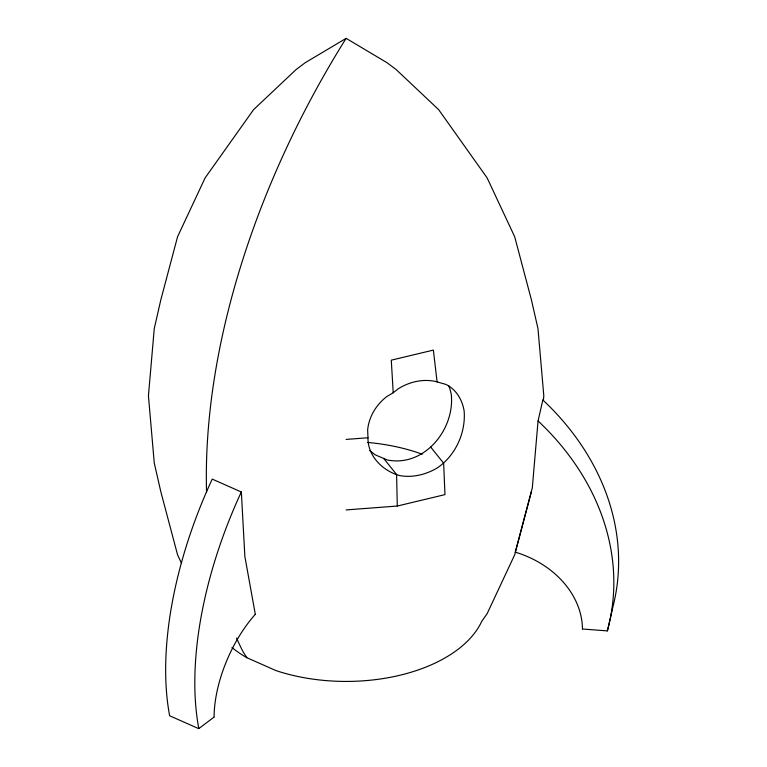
<?xml version="1.0" encoding="UTF-8"?>
<svg xmlns="http://www.w3.org/2000/svg" width="767" height="767" viewBox="0 0 767 767"><rect width="100%" height="100%" fill="white"/><g stroke="black" fill="none" stroke-linecap="round" stroke-linejoin="round"><path stroke-width="1.15" d="M367.987 437.756C367.556 455.972 382.867 471.082 399.741 475.588A52.539 41.658 -38.8 0 0 436.902 468.158C455.339 455.982 466.01 432.713 464.121 410.824A50.478 38.062 -65 0 0 445.819 384.401L435.522 381.439A52.07 44.687 -46.8 0 0 398.265 388.754L393.222 392.762L386.904 396.481A50.488 46.058 -18.2 0 0 367.642 429.846L367.987 437.756L346.118 439.414M542.825 400.067L538.041 421.054L532.317 487.764L515.261 552.269M543.4 400.499L543.803 395.791L537.983 328.65L531.445 299.974L514.686 236.763L487.122 177.877L438.628 109.623L396.213 69.615L387.019 62.702L346.118 38.35L305.218 62.702L296.033 69.615L253.609 109.623L205.125 177.877L177.56 236.763L160.792 299.974L154.253 328.65L148.434 395.791L154.253 462.932L160.792 491.609L177.56 554.819L181.568 563.381M612.248 609.918L607.464 630.905L582.632 629.017M531.445 491.609L514.686 554.819L487.122 613.705L481.753 621.347A140.419 81.072 0 0 1 275.909 670.569L246.83 657.693A140.419 81.072 0 0 1 231.97 647.578M213.964 717.183L198.72 728.65L169.641 715.764A276.341 137.36 -66.1 0 1 212.229 479.097L241.346 492.002L244.865 556.506L255.334 614.425M346.118 509.921L397.287 506.038L444.965 494.629L443.652 463.22L430.747 447.151M369.742 450.545L375.092 454.773L387.172 459.951C424.256 467.448 454.63 429.664 451.341 394.928A50.478 38.062 -65 0 0 448.695 385.705M383.701 458.465L396.606 474.524L397.287 506.038M246.83 657.693L242.899 651.48A583.562 336.924 -60 0 1 236.552 638.039M437.094 382.024L433.374 350.097L391.285 360.164L393.222 392.762M206.563 492.261A583.562 336.924 -60 0 1 346.118 38.35M214.07 717.107A91.935 45.694 -66.1 0 1 255.315 614.329M198.806 728.564A276.341 137.36 -66.1 0 1 241.308 491.983M515.299 552.154A91.935 74.418 12.8 0 1 582.469 629.007M538.108 421.006A276.341 223.705 12.8 0 1 607.32 630.867M542.892 400.019A276.341 223.705 12.8 0 1 612.104 609.88M367.748 442.463A142.739 82.414 0 0 1 422.195 454.198"/></g></svg>
